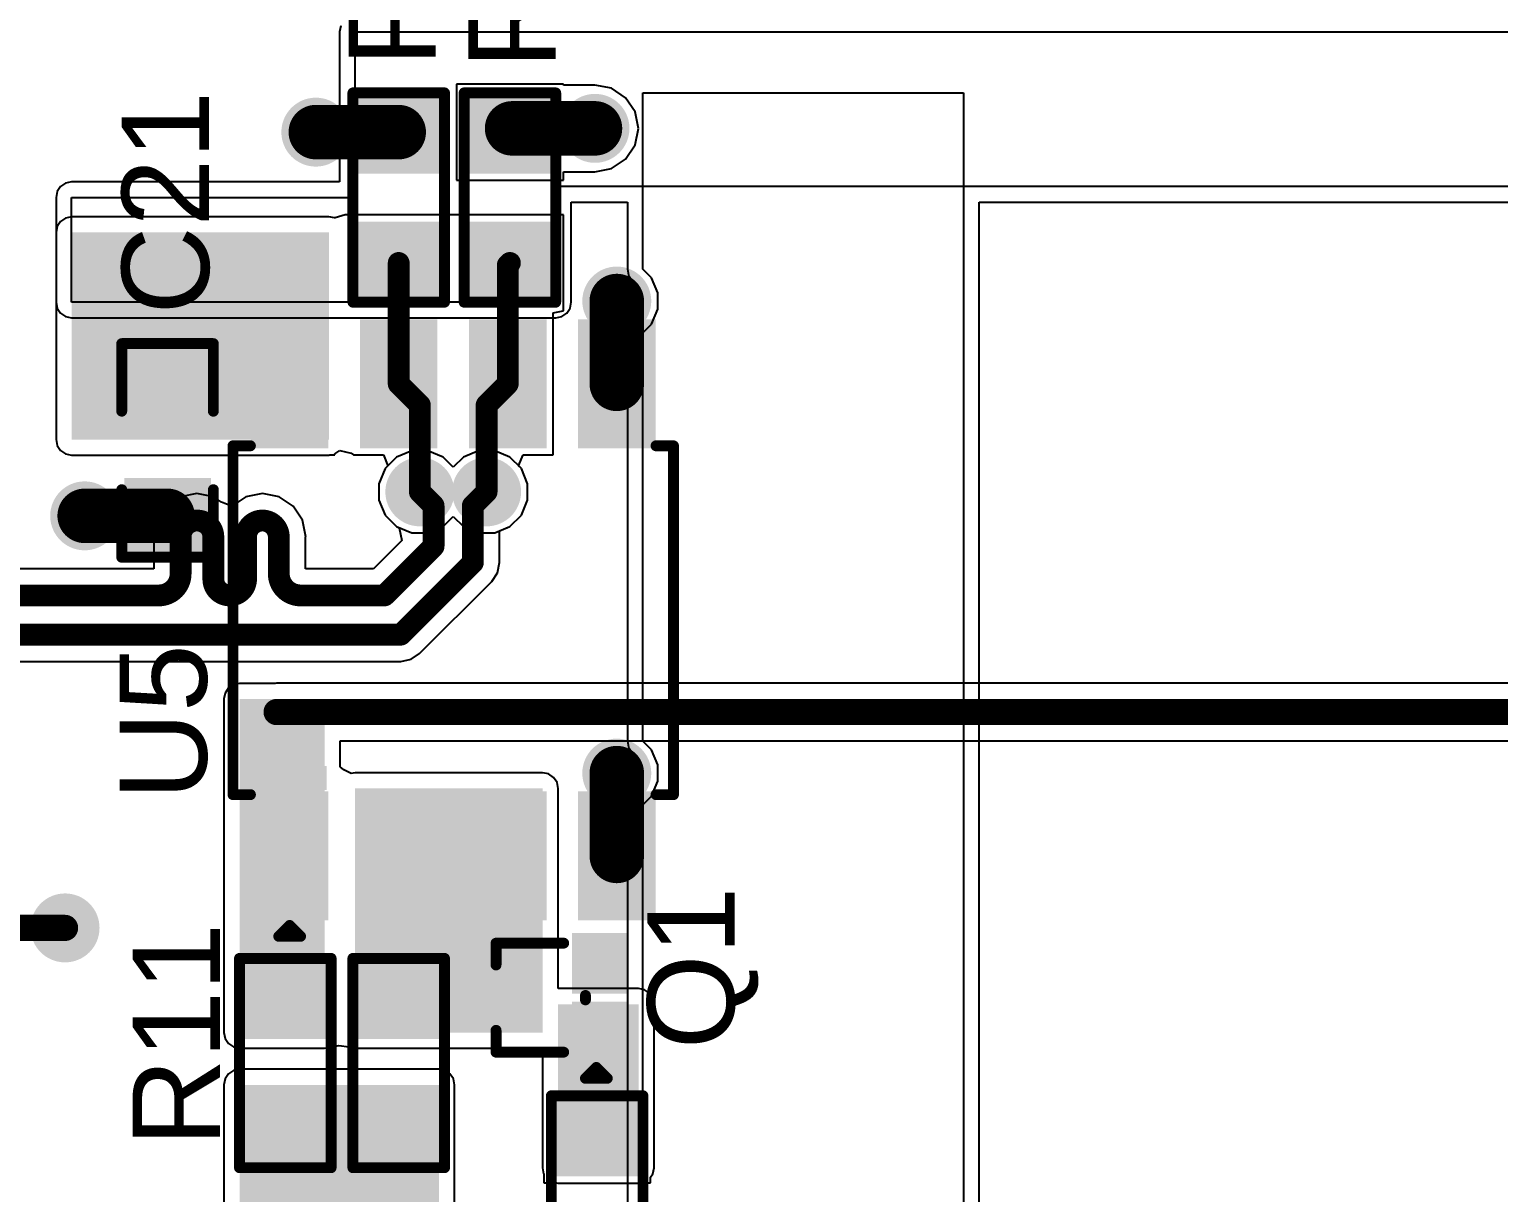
# Model space of a CAD drawing. Header units: millimetres. Extents: x -3 to 175, y -4 to 177.
# Drawn here: x 15.51 to 32.62, y 148.76 to 162.31 of the extents above; entities that cross this region are included whole.
import ezdxf

# ---------------------------------------------------------------- set-up
doc = ezdxf.new("R2010")
doc.units = ezdxf.units.MM
for name, color, linetype in [('BottomLayer', 5, 'Continuous'), ('BottomSolder', 6, 'Continuous'), ('TopLayer', 1, 'Continuous'), ('TopOverlay', 2, 'Continuous'), ('TopPaste', 8, 'Continuous'), ('TopSolder', 216, 'Continuous'), ('ViaHoleLayer', 16, 'Continuous')]:
    doc.layers.add(name, color=color, linetype=linetype)
doc.styles.add('Arial', font='', dxfattribs={"height": 0.2})
doc.styles.get('Arial').set_extended_font_data('Arial')

# ---------------------------------------------------------------- blocks, each defined once
blk = doc.blocks.new('SOP_8_53')
at = {"layer": 'TopLayer'}
for points in [[(-3.39999955, 2.25500057), (-2.09999961, 2.25500057), (-2.09999961, 1.55499943), (-3.39999955, 1.55499943)], [(2.09999961, 2.25500057), (3.39999955, 2.25500057), (3.39999955, 1.55499943), (2.09999961, 1.55499943)], [(-3.39999955, 0.98500057), (-2.09999961, 0.98500057), (-2.09999961, 0.28499943), (-3.39999955, 0.28499943)], [(2.09999961, 0.98500057), (3.39999955, 0.98500057), (3.39999955, 0.28499943), (2.09999961, 0.28499943)], [(-3.39999955, -0.28499943), (-2.09999961, -0.28499943), (-2.09999961, -0.98500057), (-3.39999955, -0.98500057)], [(2.09999961, -0.28499943), (3.39999955, -0.28499943), (3.39999955, -0.98500057), (2.09999961, -0.98500057)], [(-3.39999955, -1.55499943), (-2.09999961, -1.55499943), (-2.09999961, -2.25500057), (-3.39999955, -2.25500057)], [(2.09999961, -1.55499943), (3.39999955, -1.55499943), (3.39999955, -2.25500057), (2.09999961, -2.25500057)]]:
    blk.add_hatch(color=1, dxfattribs=at).paths.add_polyline_path(points)
at = {"layer": 'TopOverlay'}
blk.add_hatch(color=2, dxfattribs=at).paths.add_polyline_path([(-1.9813651, 1.4731873), (-1.7019651, 1.4731873), (-1.7019651, 2.1335873), (-1.9813651, 2.1335873)])
at = {"layer": 'TopPaste'}
for points in [[(-3.39999955, 2.25500057), (-2.09999961, 2.25500057), (-2.09999961, 1.55499943), (-3.39999955, 1.55499943)], [(2.09999961, 2.25500057), (3.39999955, 2.25500057), (3.39999955, 1.55499943), (2.09999961, 1.55499943)], [(-3.39999955, 0.98500057), (-2.09999961, 0.98500057), (-2.09999961, 0.28499943), (-3.39999955, 0.28499943)], [(2.09999961, 0.98500057), (3.39999955, 0.98500057), (3.39999955, 0.28499943), (2.09999961, 0.28499943)], [(-3.39999955, -0.28499943), (-2.09999961, -0.28499943), (-2.09999961, -0.98500057), (-3.39999955, -0.98500057)], [(2.09999961, -0.28499943), (3.39999955, -0.28499943), (3.39999955, -0.98500057), (2.09999961, -0.98500057)], [(-3.39999955, -1.55499943), (-2.09999961, -1.55499943), (-2.09999961, -2.25500057), (-3.39999955, -2.25500057)], [(2.09999961, -1.55499943), (3.39999955, -1.55499943), (3.39999955, -2.25500057), (2.09999961, -2.25500057)]]:
    blk.add_hatch(color=8, dxfattribs=at).paths.add_polyline_path(points)
at = {"layer": 'TopSolder'}
for points in [[(-3.501599549999999, 2.35660057), (-1.99839961, 2.35660057), (-1.99839961, 1.45339943), (-3.501599549999999, 1.45339943)], [(1.99839961, 2.35660057), (3.501599549999999, 2.35660057), (3.501599549999999, 1.45339943), (1.99839961, 1.45339943)], [(-3.501599549999999, 1.08660057), (-1.99839961, 1.08660057), (-1.99839961, 0.18339943), (-3.501599549999999, 0.18339943)], [(1.99839961, 1.08660057), (3.501599549999999, 1.08660057), (3.501599549999999, 0.18339943), (1.99839961, 0.18339943)], [(-3.501599549999999, -0.18339943), (-1.99839961, -0.18339943), (-1.99839961, -1.08660057), (-3.501599549999999, -1.08660057)], [(1.99839961, -0.18339943), (3.501599549999999, -0.18339943), (3.501599549999999, -1.08660057), (1.99839961, -1.08660057)], [(-3.501599549999999, -1.45339943), (-1.99839961, -1.45339943), (-1.99839961, -2.35660057), (-3.501599549999999, -2.35660057)], [(1.99839961, -1.45339943), (3.501599549999999, -1.45339943), (3.501599549999999, -2.35660057), (1.99839961, -2.35660057)]]:
    blk.add_hatch(color=216, dxfattribs=at).paths.add_polyline_path(points)
at = {"layer": 'TopOverlay', "const_width": 0.127}
for points in [[(-2.03559918, 2.5654), (-2.03559918, 2.3622)], [(-2.03559918, 2.5654), (2.02840082, 2.5654)], [(2.02840082, 2.5654), (2.02840082, 2.3622)], [(-3.68659918, 2.032), (-3.68659918, 1.778)], [(-3.68659918, 2.032), (-3.55959918, 1.905)], [(-3.55959918, 1.905), (-3.68659918, 1.778)], [(-2.03559918, -2.3622), (-2.03559918, -2.5654)], [(2.02840082, -2.3622), (2.02840082, -2.5654)], [(-2.03559918, -2.5654), (2.02840082, -2.5654)]]:
    blk.add_lwpolyline(points, dxfattribs=at)
at = {"layer": 'TopOverlay', "const_width": 0.0635}
for points in [[(-2.06734918, 2.5654, 1), (-2.00384918, 2.5654, 1)], [(-2.06734918, 2.5654, 1), (-2.00384918, 2.5654, 1)], [(1.99665082, 2.5654, 1), (2.06015082, 2.5654, 1)], [(1.99665082, 2.5654, 1), (2.06015082, 2.5654, 1)], [(-2.06734918, 2.3622, 1), (-2.00384918, 2.3622, 1)], [(1.99665082, 2.3622, 1), (2.06015082, 2.3622, 1)], [(-3.71834918, 2.032, 1), (-3.65484918, 2.032, 1)], [(-3.71834918, 2.032, 1), (-3.65484918, 2.032, 1)], [(-3.59134918, 1.905, 1), (-3.52784918, 1.905, 1)], [(-3.59134918, 1.905, 1), (-3.52784918, 1.905, 1)], [(-3.71834918, 1.778, 1), (-3.65484918, 1.778, 1)], [(-3.71834918, 1.778, 1), (-3.65484918, 1.778, 1)], [(-2.06734918, -2.3622, 1), (-2.00384918, -2.3622, 1)], [(1.99665082, -2.3622, 1), (2.06015082, -2.3622, 1)], [(-2.06734918, -2.5654, 1), (-2.00384918, -2.5654, 1)], [(-2.06734918, -2.5654, 1), (-2.00384918, -2.5654, 1)], [(1.99665082, -2.5654, 1), (2.06015082, -2.5654, 1)], [(1.99665082, -2.5654, 1), (2.06015082, -2.5654, 1)]]:
    blk.add_lwpolyline(points, format="xyb", close=True, dxfattribs=at)
blk = doc.blocks.new('R___0603_74')
at = {"layer": 'TopLayer'}
for points in [[(-0.3809999999999999, 0.4445), (-0.3809999999999999, -0.4445), (-1.143, -0.4445), (-1.143, 0.4445)], [(1.143, 0.4445), (1.143, -0.4445), (0.3809999999999999, -0.4445), (0.3809999999999999, 0.4445)]]:
    blk.add_hatch(color=1, dxfattribs=at).paths.add_polyline_path(points)
at = {"layer": 'TopPaste'}
for points in [[(-0.3809999999999999, 0.4445), (-0.3809999999999999, -0.4445), (-1.143, -0.4445), (-1.143, 0.4445)], [(1.143, 0.4445), (1.143, -0.4445), (0.3809999999999999, -0.4445), (0.3809999999999999, 0.4445)]]:
    blk.add_hatch(color=8, dxfattribs=at).paths.add_polyline_path(points)
at = {"layer": 'TopSolder'}
for points in [[(-0.2794, 0.5460999999999999), (-0.2794, -0.5460999999999999), (-1.2446, -0.5460999999999999), (-1.2446, 0.5460999999999999)], [(1.2446, 0.5460999999999999), (1.2446, -0.5460999999999999), (0.2794, -0.5460999999999999), (0.2794, 0.5460999999999999)]]:
    blk.add_hatch(color=216, dxfattribs=at).paths.add_polyline_path(points)
at = {"layer": 'TopOverlay', "const_width": 0.127}
for points in [[(-1.2192, -0.5334), (-1.2192, 0.5334)], [(1.2192, 0.5334), (-1.2192, 0.5334)], [(1.2192, -0.5334), (1.2192, 0.5334)], [(1.2192, -0.5334), (-1.2192, -0.5334)]]:
    blk.add_lwpolyline(points, dxfattribs=at)
at = {"layer": 'TopOverlay', "const_width": 0.0635}
for points in [[(-1.25095, 0.5334, 1), (-1.18745, 0.5334, 1)], [(-1.25095, 0.5334, 1), (-1.18745, 0.5334, 1)], [(1.18745, 0.5334, 1), (1.25095, 0.5334, 1)], [(1.18745, 0.5334, 1), (1.25095, 0.5334, 1)], [(-1.25095, -0.5334, 1), (-1.18745, -0.5334, 1)], [(-1.25095, -0.5334, 1), (-1.18745, -0.5334, 1)], [(1.18745, -0.5334, 1), (1.25095, -0.5334, 1)], [(1.18745, -0.5334, 1), (1.25095, -0.5334, 1)]]:
    blk.add_lwpolyline(points, format="xyb", close=True, dxfattribs=at)
blk = doc.blocks.new('R___0603_75')
at = {"layer": 'TopLayer'}
for points in [[(-0.3809999999999999, 0.4445), (-0.3809999999999999, -0.4445), (-1.143, -0.4445), (-1.143, 0.4445)], [(1.143, 0.4445), (1.143, -0.4445), (0.3809999999999999, -0.4445), (0.3809999999999999, 0.4445)]]:
    blk.add_hatch(color=1, dxfattribs=at).paths.add_polyline_path(points)
at = {"layer": 'TopPaste'}
for points in [[(-0.3809999999999999, 0.4445), (-0.3809999999999999, -0.4445), (-1.143, -0.4445), (-1.143, 0.4445)], [(1.143, 0.4445), (1.143, -0.4445), (0.3809999999999999, -0.4445), (0.3809999999999999, 0.4445)]]:
    blk.add_hatch(color=8, dxfattribs=at).paths.add_polyline_path(points)
at = {"layer": 'TopSolder'}
for points in [[(-0.2794, 0.5460999999999999), (-0.2794, -0.5460999999999999), (-1.2446, -0.5460999999999999), (-1.2446, 0.5460999999999999)], [(1.2446, 0.5460999999999999), (1.2446, -0.5460999999999999), (0.2794, -0.5460999999999999), (0.2794, 0.5460999999999999)]]:
    blk.add_hatch(color=216, dxfattribs=at).paths.add_polyline_path(points)
at = {"layer": 'TopOverlay', "const_width": 0.127}
for points in [[(-1.2192, -0.5334), (-1.2192, 0.5334)], [(1.2192, 0.5334), (-1.2192, 0.5334)], [(1.2192, -0.5334), (1.2192, 0.5334)], [(1.2192, -0.5334), (-1.2192, -0.5334)]]:
    blk.add_lwpolyline(points, dxfattribs=at)
at = {"layer": 'TopOverlay', "const_width": 0.0635}
for points in [[(-1.25095, 0.5334, 1), (-1.18745, 0.5334, 1)], [(-1.25095, 0.5334, 1), (-1.18745, 0.5334, 1)], [(1.18745, 0.5334, 1), (1.25095, 0.5334, 1)], [(1.18745, 0.5334, 1), (1.25095, 0.5334, 1)], [(-1.25095, -0.5334, 1), (-1.18745, -0.5334, 1)], [(-1.25095, -0.5334, 1), (-1.18745, -0.5334, 1)], [(1.18745, -0.5334, 1), (1.25095, -0.5334, 1)], [(1.18745, -0.5334, 1), (1.25095, -0.5334, 1)]]:
    blk.add_lwpolyline(points, format="xyb", close=True, dxfattribs=at)
blk = doc.blocks.new('R___0603_76')
at = {"layer": 'TopLayer'}
for points in [[(-0.3809999999999999, 0.4445), (-0.3809999999999999, -0.4445), (-1.143, -0.4445), (-1.143, 0.4445)], [(1.143, 0.4445), (1.143, -0.4445), (0.3809999999999999, -0.4445), (0.3809999999999999, 0.4445)]]:
    blk.add_hatch(color=1, dxfattribs=at).paths.add_polyline_path(points)
at = {"layer": 'TopPaste'}
for points in [[(-0.3809999999999999, 0.4445), (-0.3809999999999999, -0.4445), (-1.143, -0.4445), (-1.143, 0.4445)], [(1.143, 0.4445), (1.143, -0.4445), (0.3809999999999999, -0.4445), (0.3809999999999999, 0.4445)]]:
    blk.add_hatch(color=8, dxfattribs=at).paths.add_polyline_path(points)
at = {"layer": 'TopSolder'}
for points in [[(-0.2794, 0.5460999999999999), (-0.2794, -0.5460999999999999), (-1.2446, -0.5460999999999999), (-1.2446, 0.5460999999999999)], [(1.2446, 0.5460999999999999), (1.2446, -0.5460999999999999), (0.2794, -0.5460999999999999), (0.2794, 0.5460999999999999)]]:
    blk.add_hatch(color=216, dxfattribs=at).paths.add_polyline_path(points)
at = {"layer": 'TopOverlay', "const_width": 0.127}
for points in [[(-1.2192, -0.5334), (-1.2192, 0.5334)], [(1.2192, 0.5334), (-1.2192, 0.5334)], [(1.2192, -0.5334), (1.2192, 0.5334)], [(1.2192, -0.5334), (-1.2192, -0.5334)]]:
    blk.add_lwpolyline(points, dxfattribs=at)
at = {"layer": 'TopOverlay', "const_width": 0.0635}
for points in [[(-1.25095, 0.5334, 1), (-1.18745, 0.5334, 1)], [(-1.25095, 0.5334, 1), (-1.18745, 0.5334, 1)], [(1.18745, 0.5334, 1), (1.25095, 0.5334, 1)], [(1.18745, 0.5334, 1), (1.25095, 0.5334, 1)], [(-1.25095, -0.5334, 1), (-1.18745, -0.5334, 1)], [(-1.25095, -0.5334, 1), (-1.18745, -0.5334, 1)], [(1.18745, -0.5334, 1), (1.25095, -0.5334, 1)], [(1.18745, -0.5334, 1), (1.25095, -0.5334, 1)]]:
    blk.add_lwpolyline(points, format="xyb", close=True, dxfattribs=at)
blk = doc.blocks.new('R___0603_78')
at = {"layer": 'TopLayer'}
for points in [[(-0.3809999999999999, 0.4445), (-0.3809999999999999, -0.4445), (-1.143, -0.4445), (-1.143, 0.4445)], [(1.143, 0.4445), (1.143, -0.4445), (0.3809999999999999, -0.4445), (0.3809999999999999, 0.4445)]]:
    blk.add_hatch(color=1, dxfattribs=at).paths.add_polyline_path(points)
at = {"layer": 'TopPaste'}
for points in [[(-0.3809999999999999, 0.4445), (-0.3809999999999999, -0.4445), (-1.143, -0.4445), (-1.143, 0.4445)], [(1.143, 0.4445), (1.143, -0.4445), (0.3809999999999999, -0.4445), (0.3809999999999999, 0.4445)]]:
    blk.add_hatch(color=8, dxfattribs=at).paths.add_polyline_path(points)
at = {"layer": 'TopSolder'}
for points in [[(-0.2794, 0.5460999999999999), (-0.2794, -0.5460999999999999), (-1.2446, -0.5460999999999999), (-1.2446, 0.5460999999999999)], [(1.2446, 0.5460999999999999), (1.2446, -0.5460999999999999), (0.2794, -0.5460999999999999), (0.2794, 0.5460999999999999)]]:
    blk.add_hatch(color=216, dxfattribs=at).paths.add_polyline_path(points)
at = {"layer": 'TopOverlay', "const_width": 0.127}
for points in [[(-1.2192, 0.5334), (-1.2192, -0.5334)], [(-1.2192, 0.5334), (1.2192, 0.5334)], [(1.2192, 0.5334), (1.2192, -0.5334)], [(-1.2192, -0.5334), (1.2192, -0.5334)]]:
    blk.add_lwpolyline(points, dxfattribs=at)
at = {"layer": 'TopOverlay', "const_width": 0.0635}
for points in [[(-1.25095, 0.5334, 1), (-1.18745, 0.5334, 1)], [(-1.25095, 0.5334, 1), (-1.18745, 0.5334, 1)], [(1.18745, 0.5334, 1), (1.25095, 0.5334, 1)], [(1.18745, 0.5334, 1), (1.25095, 0.5334, 1)], [(-1.25095, -0.5334, 1), (-1.18745, -0.5334, 1)], [(-1.25095, -0.5334, 1), (-1.18745, -0.5334, 1)], [(1.18745, -0.5334, 1), (1.25095, -0.5334, 1)], [(1.18745, -0.5334, 1), (1.25095, -0.5334, 1)]]:
    blk.add_lwpolyline(points, format="xyb", close=True, dxfattribs=at)
blk = doc.blocks.new('R___0603_79')
at = {"layer": 'TopLayer'}
for points in [[(-0.3809999999999999, 0.4445), (-0.3809999999999999, -0.4445), (-1.143, -0.4445), (-1.143, 0.4445)], [(1.143, 0.4445), (1.143, -0.4445), (0.3809999999999999, -0.4445), (0.3809999999999999, 0.4445)]]:
    blk.add_hatch(color=1, dxfattribs=at).paths.add_polyline_path(points)
at = {"layer": 'TopPaste'}
for points in [[(-0.3809999999999999, 0.4445), (-0.3809999999999999, -0.4445), (-1.143, -0.4445), (-1.143, 0.4445)], [(1.143, 0.4445), (1.143, -0.4445), (0.3809999999999999, -0.4445), (0.3809999999999999, 0.4445)]]:
    blk.add_hatch(color=8, dxfattribs=at).paths.add_polyline_path(points)
at = {"layer": 'TopSolder'}
for points in [[(-0.2794, 0.5460999999999999), (-0.2794, -0.5460999999999999), (-1.2446, -0.5460999999999999), (-1.2446, 0.5460999999999999)], [(1.2446, 0.5460999999999999), (1.2446, -0.5460999999999999), (0.2794, -0.5460999999999999), (0.2794, 0.5460999999999999)]]:
    blk.add_hatch(color=216, dxfattribs=at).paths.add_polyline_path(points)
at = {"layer": 'TopOverlay', "const_width": 0.127}
for points in [[(-1.2192, 0.5334), (-1.2192, -0.5334)], [(-1.2192, 0.5334), (1.2192, 0.5334)], [(1.2192, 0.5334), (1.2192, -0.5334)], [(-1.2192, -0.5334), (1.2192, -0.5334)]]:
    blk.add_lwpolyline(points, dxfattribs=at)
at = {"layer": 'TopOverlay', "const_width": 0.0635}
for points in [[(-1.25095, 0.5334, 1), (-1.18745, 0.5334, 1)], [(-1.25095, 0.5334, 1), (-1.18745, 0.5334, 1)], [(1.18745, 0.5334, 1), (1.25095, 0.5334, 1)], [(1.18745, 0.5334, 1), (1.25095, 0.5334, 1)], [(-1.25095, -0.5334, 1), (-1.18745, -0.5334, 1)], [(-1.25095, -0.5334, 1), (-1.18745, -0.5334, 1)], [(1.18745, -0.5334, 1), (1.25095, -0.5334, 1)], [(1.18745, -0.5334, 1), (1.25095, -0.5334, 1)]]:
    blk.add_lwpolyline(points, format="xyb", close=True, dxfattribs=at)
blk = doc.blocks.new('SOT_723_94')
at = {"layer": 'TopLayer'}
for points in [[(-0.2499995, 0.7999996699999999), (0.2499995, 0.7999996699999999), (0.2499995, 0.35000057), (-0.2499995, 0.35000057)], [(-0.6499986999999999, -0.35000057), (-0.1499997, -0.35000057), (-0.1499997, -0.7999996699999999), (-0.6499986999999999, -0.7999996699999999)], [(0.15000224, -0.35000057), (0.65000124, -0.35000057), (0.65000124, -0.7999996699999999), (0.15000224, -0.7999996699999999)]]:
    blk.add_hatch(color=1, dxfattribs=at).paths.add_polyline_path(points)
at = {"layer": 'TopPaste'}
for points in [[(-0.2499995, 0.7999996699999999), (0.2499995, 0.7999996699999999), (0.2499995, 0.35000057), (-0.2499995, 0.35000057)], [(-0.6499986999999999, -0.35000057), (-0.1499997, -0.35000057), (-0.1499997, -0.7999996699999999), (-0.6499986999999999, -0.7999996699999999)], [(0.15000224, -0.35000057), (0.65000124, -0.35000057), (0.65000124, -0.7999996699999999), (0.15000224, -0.7999996699999999)]]:
    blk.add_hatch(color=8, dxfattribs=at).paths.add_polyline_path(points)
at = {"layer": 'TopSolder'}
for points in [[(-0.3515995, 0.90159967), (0.3515995, 0.90159967), (0.3515995, 0.24840057), (-0.3515995, 0.24840057)], [(-0.7515987, -0.24840057), (-0.0483997, -0.24840057), (-0.0483997, -0.90159967), (-0.7515987, -0.90159967)], [(0.04840223999999999, -0.24840057), (0.75160124, -0.24840057), (0.75160124, -0.90159967), (0.04840223999999999, -0.90159967)]]:
    blk.add_hatch(color=216, dxfattribs=at).paths.add_polyline_path(points)
at = {"layer": 'TopOverlay', "const_width": 0.127}
for points in [[(-0.635, 0.635), (-0.635, -0.1524)], [(-0.635, 0.635), (-0.3809999999999999, 0.635)], [(-0.635, 0.635), (-0.635, -0.1524)], [(-0.635, 0.635), (-0.3809999999999999, 0.635)], [(0.3809999999999999, 0.635), (0.635, 0.635)], [(0.635, 0.635), (0.635, -0.1524)], [(-0.9397999999999999, -0.4064), (-0.9397999999999999, -0.6604)], [(-0.9397999999999999, -0.4064), (-0.8128, -0.5334)], [(-0.8128, -0.5334), (-0.9397999999999999, -0.6604)], [(-0.0254, -0.4064), (0.0254, -0.4064)]]:
    blk.add_lwpolyline(points, dxfattribs=at)
at = {"layer": 'TopOverlay', "const_width": 0.0635}
for points in [[(-0.66675, 0.635, 1), (-0.60325, 0.635, 1)], [(-0.66675, 0.635, 1), (-0.60325, 0.635, 1)], [(-0.66675, 0.635, 1), (-0.60325, 0.635, 1)], [(-0.66675, 0.635, 1), (-0.60325, 0.635, 1)], [(-0.41275, 0.635, 1), (-0.34925, 0.635, 1)], [(-0.41275, 0.635, 1), (-0.34925, 0.635, 1)], [(0.34925, 0.635, 1), (0.41275, 0.635, 1)], [(0.60325, 0.635, 1), (0.66675, 0.635, 1)], [(0.60325, 0.635, 1), (0.66675, 0.635, 1)], [(-0.66675, -0.1524, 1), (-0.60325, -0.1524, 1)], [(-0.66675, -0.1524, 1), (-0.60325, -0.1524, 1)], [(0.60325, -0.1524, 1), (0.66675, -0.1524, 1)], [(-0.9715499999999999, -0.4064, 1), (-0.9080499999999999, -0.4064, 1)], [(-0.9715499999999999, -0.4064, 1), (-0.9080499999999999, -0.4064, 1)], [(-0.84455, -0.5334, 1), (-0.7810499999999999, -0.5334, 1)], [(-0.84455, -0.5334, 1), (-0.7810499999999999, -0.5334, 1)], [(-0.05714999999999999, -0.4064, 1), (0.00635, -0.4064, 1)], [(-0.00635, -0.4064, 1), (0.05714999999999999, -0.4064, 1)], [(-0.9715499999999999, -0.6604, 1), (-0.9080499999999999, -0.6604, 1)], [(-0.9715499999999999, -0.6604, 1), (-0.9080499999999999, -0.6604, 1)]]:
    blk.add_lwpolyline(points, format="xyb", close=True, dxfattribs=at)
blk = doc.blocks.new('C___0603_154')
at = {"layer": 'TopLayer'}
for points in [[(-0.3809999999999999, 0.4445), (-0.3809999999999999, -0.4445), (-1.143, -0.4445), (-1.143, 0.4445)], [(1.143, 0.4445), (1.143, -0.4445), (0.3809999999999999, -0.4445), (0.3809999999999999, 0.4445)]]:
    blk.add_hatch(color=1, dxfattribs=at).paths.add_polyline_path(points)
at = {"layer": 'TopPaste'}
for points in [[(-0.3809999999999999, 0.4445), (-0.3809999999999999, -0.4445), (-1.143, -0.4445), (-1.143, 0.4445)], [(1.143, 0.4445), (1.143, -0.4445), (0.3809999999999999, -0.4445), (0.3809999999999999, 0.4445)]]:
    blk.add_hatch(color=8, dxfattribs=at).paths.add_polyline_path(points)
at = {"layer": 'TopSolder'}
for points in [[(-0.3210001199999999, 0.50449988), (-0.3210001199999999, -0.50449988), (-1.20299988, -0.50449988), (-1.20299988, 0.50449988)], [(1.20299988, 0.50449988), (1.20299988, -0.50449988), (0.3210001199999999, -0.50449988), (0.3210001199999999, 0.50449988)]]:
    blk.add_hatch(color=216, dxfattribs=at).paths.add_polyline_path(points)
at = {"layer": 'TopOverlay', "const_width": 0.127}
for points in [[(-1.2446, -0.5334), (-1.2446, 0.5334)], [(-0.4571999999999999, 0.5334), (-1.2446, 0.5334)], [(1.2446, 0.5334), (0.4571999999999999, 0.5334)], [(1.2446, -0.5334), (1.2446, 0.5334)], [(-0.4571999999999999, -0.5334), (-1.2446, -0.5334)], [(1.2446, -0.5334), (0.4571999999999999, -0.5334)]]:
    blk.add_lwpolyline(points, dxfattribs=at)
at = {"layer": 'TopOverlay', "const_width": 0.0635}
for points in [[(-1.27635, 0.5334, 1), (-1.21285, 0.5334, 1)], [(-1.27635, 0.5334, 1), (-1.21285, 0.5334, 1)], [(-0.4889499999999999, 0.5334, 1), (-0.42545, 0.5334, 1)], [(0.42545, 0.5334, 1), (0.4889499999999999, 0.5334, 1)], [(1.21285, 0.5334, 1), (1.27635, 0.5334, 1)], [(1.21285, 0.5334, 1), (1.27635, 0.5334, 1)], [(-1.27635, -0.5334, 1), (-1.21285, -0.5334, 1)], [(-1.27635, -0.5334, 1), (-1.21285, -0.5334, 1)], [(-0.4889499999999999, -0.5334, 1), (-0.42545, -0.5334, 1)], [(0.42545, -0.5334, 1), (0.4889499999999999, -0.5334, 1)], [(1.21285, -0.5334, 1), (1.27635, -0.5334, 1)], [(1.21285, -0.5334, 1), (1.27635, -0.5334, 1)]]:
    blk.add_lwpolyline(points, format="xyb", close=True, dxfattribs=at)

msp = doc.modelspace()

# ---------------------------------------------------------------- hatches: boundary and pattern name
at = {"layer": 'BottomLayer'}
h = msp.add_hatch(color=5, dxfattribs=at)
edge = h.paths.add_edge_path()
edge.add_arc((18.8468, 161.1122), 0.2999994, 0, 360)
h = msp.add_hatch(color=5, dxfattribs=at)
edge = h.paths.add_edge_path()
edge.add_arc((22.098, 161.15620042), 0.2999994, 0, 360)
h = msp.add_hatch(color=5, dxfattribs=at)
edge = h.paths.add_edge_path()
edge.add_arc((16.6878, 159.512), 0.2999994, 0, 360)
h = msp.add_hatch(color=5, dxfattribs=at)
edge = h.paths.add_edge_path()
edge.add_arc((17.5514, 159.512), 0.2999994, 0, 360)
h = msp.add_hatch(color=5, dxfattribs=at)
edge = h.paths.add_edge_path()
edge.add_arc((18.415, 159.512), 0.2999994, 0, 360)
h = msp.add_hatch(color=5, dxfattribs=at)
edge = h.paths.add_edge_path()
edge.add_arc((22.35196698, 159.14463218), 0.2999994, 0, 360)
h = msp.add_hatch(color=5, dxfattribs=at)
edge = h.paths.add_edge_path()
edge.add_arc((20.0581006, 156.9212), 0.2999994, 0, 360)
h = msp.add_hatch(color=5, dxfattribs=at)
edge = h.paths.add_edge_path()
edge.add_arc((20.8358994, 156.9212), 0.2999994, 0, 360)
h = msp.add_hatch(color=5, dxfattribs=at)
edge = h.paths.add_edge_path()
edge.add_arc((16.1544, 156.6418), 0.2999994, 0, 360)
h = msp.add_hatch(color=5, dxfattribs=at)
edge = h.paths.add_edge_path()
edge.add_arc((22.35196698, 153.64463302), 0.2999994, 0, 360)
h = msp.add_hatch(color=5, dxfattribs=at)
edge = h.paths.add_edge_path()
edge.add_arc((15.9258, 151.8412), 0.2999994, 0, 360)
at = {"layer": 'BottomSolder'}
h = msp.add_hatch(color=6, dxfattribs=at)
edge = h.paths.add_edge_path()
edge.add_arc((22.098, 161.15620042), 0.4015993999999999, 0, 360)
h = msp.add_hatch(color=6, dxfattribs=at)
edge = h.paths.add_edge_path()
edge.add_arc((18.8468, 161.1122), 0.4015993999999999, 0, 360)
h = msp.add_hatch(color=6, dxfattribs=at)
edge = h.paths.add_edge_path()
edge.add_arc((16.6878, 159.512), 0.4015993999999999, 0, 360)
h = msp.add_hatch(color=6, dxfattribs=at)
edge = h.paths.add_edge_path()
edge.add_arc((17.5514, 159.512), 0.4015993999999999, 0, 360)
h = msp.add_hatch(color=6, dxfattribs=at)
edge = h.paths.add_edge_path()
edge.add_arc((18.415, 159.512), 0.4015993999999999, 0, 360)
h = msp.add_hatch(color=6, dxfattribs=at)
edge = h.paths.add_edge_path()
edge.add_arc((22.35196698, 159.14463218), 0.4015993999999999, 0, 360)
h = msp.add_hatch(color=6, dxfattribs=at)
edge = h.paths.add_edge_path()
edge.add_arc((20.0581006, 156.9212), 0.4015993999999999, 0, 360)
h = msp.add_hatch(color=6, dxfattribs=at)
edge = h.paths.add_edge_path()
edge.add_arc((20.8358994, 156.9212), 0.4015993999999999, 0, 360)
h = msp.add_hatch(color=6, dxfattribs=at)
edge = h.paths.add_edge_path()
edge.add_arc((16.1544, 156.6418), 0.4015993999999999, 0, 360)
h = msp.add_hatch(color=6, dxfattribs=at)
edge = h.paths.add_edge_path()
edge.add_arc((22.35196698, 153.64463302), 0.4015993999999999, 0, 360)
h = msp.add_hatch(color=6, dxfattribs=at)
edge = h.paths.add_edge_path()
edge.add_arc((15.9258, 151.8412), 0.4015993999999999, 0, 360)
at = {"layer": 'TopLayer'}
h = msp.add_hatch(color=1, dxfattribs=at)
edge = h.paths.add_edge_path()
edge.add_arc((18.8468, 161.1122), 0.2999994, 0, 360)
h = msp.add_hatch(color=1, dxfattribs=at)
edge = h.paths.add_edge_path()
edge.add_arc((22.098, 161.15620042), 0.2999994, 0, 360)
for points in [[(16.002, 157.5308), (18.9992, 157.5308), (18.9992, 159.9438), (16.002, 159.9438)], [(18.94840508, 154.5082), (17.95780508, 154.5082), (17.95780508, 150.622), (18.94840508, 150.622)], [(19.304, 150.622), (21.4884, 150.622), (21.4884, 153.4668), (19.304, 153.4668)], [(21.6662, 149.0472), (22.606, 149.0472), (22.606, 150.9522), (21.6662, 150.9522)], [(17.9578, 150.01243302), (17.9578, 147.44703302), (20.28097036, 147.44703302), (20.28097036, 150.01243302)]]:
    msp.add_hatch(color=1, dxfattribs=at).paths.add_polyline_path(points)
h = msp.add_hatch(color=1, dxfattribs=at)
edge = h.paths.add_edge_path()
edge.add_arc((16.6878, 159.512), 0.2999994, 0, 360)
h = msp.add_hatch(color=1, dxfattribs=at)
edge = h.paths.add_edge_path()
edge.add_arc((17.5514, 159.512), 0.2999994, 0, 360)
h = msp.add_hatch(color=1, dxfattribs=at)
edge = h.paths.add_edge_path()
edge.add_arc((18.415, 159.512), 0.2999994, 0, 360)
h = msp.add_hatch(color=1, dxfattribs=at)
edge = h.paths.add_edge_path()
edge.add_arc((22.35196698, 159.14463218), 0.2999994, 0, 360)
h = msp.add_hatch(color=1, dxfattribs=at)
edge = h.paths.add_edge_path()
edge.add_arc((20.0581006, 156.9212), 0.2999994, 0, 360)
h = msp.add_hatch(color=1, dxfattribs=at)
edge = h.paths.add_edge_path()
edge.add_arc((20.8358994, 156.9212), 0.2999994, 0, 360)
h = msp.add_hatch(color=1, dxfattribs=at)
edge = h.paths.add_edge_path()
edge.add_arc((16.1544, 156.6418), 0.2999994, 0, 360)
h = msp.add_hatch(color=1, dxfattribs=at)
edge = h.paths.add_edge_path()
edge.add_arc((22.35196698, 153.64463302), 0.2999994, 0, 360)
h = msp.add_hatch(color=1, dxfattribs=at)
edge = h.paths.add_edge_path()
edge.add_arc((15.9258, 151.8412), 0.2999994, 0, 360)
at = {"layer": 'TopSolder'}
h = msp.add_hatch(color=216, dxfattribs=at)
edge = h.paths.add_edge_path()
edge.add_arc((22.098, 161.15620042), 0.4015993999999999, 0, 360)
h = msp.add_hatch(color=216, dxfattribs=at)
edge = h.paths.add_edge_path()
edge.add_arc((18.8468, 161.1122), 0.4015993999999999, 0, 360)
h = msp.add_hatch(color=216, dxfattribs=at)
edge = h.paths.add_edge_path()
edge.add_arc((16.6878, 159.512), 0.4015993999999999, 0, 360)
h = msp.add_hatch(color=216, dxfattribs=at)
edge = h.paths.add_edge_path()
edge.add_arc((17.5514, 159.512), 0.4015993999999999, 0, 360)
h = msp.add_hatch(color=216, dxfattribs=at)
edge = h.paths.add_edge_path()
edge.add_arc((18.415, 159.512), 0.4015993999999999, 0, 360)
h = msp.add_hatch(color=216, dxfattribs=at)
edge = h.paths.add_edge_path()
edge.add_arc((22.35196698, 159.14463218), 0.4015993999999999, 0, 360)
h = msp.add_hatch(color=216, dxfattribs=at)
edge = h.paths.add_edge_path()
edge.add_arc((20.0581006, 156.9212), 0.4015993999999999, 0, 360)
h = msp.add_hatch(color=216, dxfattribs=at)
edge = h.paths.add_edge_path()
edge.add_arc((20.8358994, 156.9212), 0.4015993999999999, 0, 360)
h = msp.add_hatch(color=216, dxfattribs=at)
edge = h.paths.add_edge_path()
edge.add_arc((16.1544, 156.6418), 0.4015993999999999, 0, 360)
h = msp.add_hatch(color=216, dxfattribs=at)
edge = h.paths.add_edge_path()
edge.add_arc((22.35196698, 153.64463302), 0.4015993999999999, 0, 360)
h = msp.add_hatch(color=216, dxfattribs=at)
edge = h.paths.add_edge_path()
edge.add_arc((15.9258, 151.8412), 0.4015993999999999, 0, 360)
at = {"layer": 'ViaHoleLayer'}
h = msp.add_hatch(color=16, dxfattribs=at)
edge = h.paths.add_edge_path()
edge.add_arc((18.8468, 161.1122), 0.1499997, 0, 360)
h = msp.add_hatch(color=16, dxfattribs=at)
edge = h.paths.add_edge_path()
edge.add_arc((22.098, 161.15620042), 0.1499997, 0, 360)
h = msp.add_hatch(color=16, dxfattribs=at)
edge = h.paths.add_edge_path()
edge.add_arc((16.6878, 159.512), 0.1499997, 0, 360)
h = msp.add_hatch(color=16, dxfattribs=at)
edge = h.paths.add_edge_path()
edge.add_arc((17.5514, 159.512), 0.1499997, 0, 360)
h = msp.add_hatch(color=16, dxfattribs=at)
edge = h.paths.add_edge_path()
edge.add_arc((18.415, 159.512), 0.1499997, 0, 360)
h = msp.add_hatch(color=16, dxfattribs=at)
edge = h.paths.add_edge_path()
edge.add_arc((22.35196698, 159.14463218), 0.1499997, 0, 360)
h = msp.add_hatch(color=16, dxfattribs=at)
edge = h.paths.add_edge_path()
edge.add_arc((20.0581006, 156.9212), 0.1499997, 0, 360)
h = msp.add_hatch(color=16, dxfattribs=at)
edge = h.paths.add_edge_path()
edge.add_arc((20.8358994, 156.9212), 0.1499997, 0, 360)
h = msp.add_hatch(color=16, dxfattribs=at)
edge = h.paths.add_edge_path()
edge.add_arc((16.1544, 156.6418), 0.1499997, 0, 360)
h = msp.add_hatch(color=16, dxfattribs=at)
edge = h.paths.add_edge_path()
edge.add_arc((22.35196698, 153.64463302), 0.1499997, 0, 360)
h = msp.add_hatch(color=16, dxfattribs=at)
edge = h.paths.add_edge_path()
edge.add_arc((15.9258, 151.8412), 0.1499997, 0, 360)

# ---------------------------------------------------------------- linework, layer by layer
at = {"layer": 'BottomLayer'}
for p, q in [((19.13651748, 162.34997248), (19.12271766, 162.2806)), ((19.12271766, 162.2806), (19.12271766, 161.25696984)), ((19.304, 161.25696984), (19.304, 162.2806)), ((19.304, 162.2806), (48.7934, 162.2806)), ((22.6568, 159.51551028), (22.6568, 161.5694)), ((22.6568, 161.5694), (26.3906, 161.5694)), ((26.3906, 161.5694), (26.3906, 123.0884)), ((19.12271766, 161.25696984), (19.13651748, 161.18759482)), ((19.3245994, 161.20723918), (19.304, 161.25696984)), ((19.3245994, 161.01716082), (19.3245994, 161.20723918)), ((19.13651748, 161.03680518), (19.12271766, 160.9674327)), ((19.13651748, 161.18759482), (19.14331706, 161.1711788)), ((19.14331706, 161.0532212), (19.13651748, 161.03680518)), ((19.14331706, 161.1711788), (19.14331706, 161.0532212)), ((19.12271766, 160.9674327), (19.12271766, 160.53151536)), ((19.304, 160.96743016), (19.3245994, 161.01716082)), ((19.304, 160.35023302), (19.304, 160.96743016)), ((15.93262752, 160.51771554), (15.87381382, 160.4784192)), ((16.002, 160.53151536), (15.93262752, 160.51771554)), ((19.12271766, 160.53151536), (16.002, 160.53151536)), ((15.83451748, 160.4196055), (15.82071766, 160.35023302)), ((15.82071766, 160.35023302), (15.82071766, 159.131)), ((15.87381382, 160.4784192), (15.83451748, 160.4196055)), ((16.002, 159.131), (16.002, 160.35023302)), ((16.002, 160.35023302), (19.304, 160.35023302)), ((48.7934, 160.4772), (21.6408, 160.4772)), ((21.6408, 160.4772), (21.6408, 159.131)), ((21.82208234, 159.131), (21.82208234, 160.29591766)), ((21.82208234, 160.29591766), (22.47551766, 160.29591766)), ((22.47551766, 160.29591766), (22.47551766, 159.51551028)), ((26.57188234, 123.0884), (26.57188234, 160.29591766)), ((26.57188234, 160.29591766), (48.7934, 160.29591766)), ((22.47551766, 159.51551028), (22.48931748, 159.4461378)), ((22.75702586, 159.41528442), (22.6568, 159.51551028)), ((22.48931748, 159.4461378), (22.52861382, 159.3873241)), ((22.52861382, 159.3873241), (22.60334316, 159.31259476)), ((22.82976638, 159.23967136), (22.75702586, 159.41528442)), ((22.60334316, 159.31259476), (22.64848404, 159.20361352)), ((22.64848404, 159.20361352), (22.64848404, 159.0856483)), ((22.82976638, 159.049593), (22.82976638, 159.23967136)), ((15.82071766, 159.131), (15.83451748, 159.06162752)), ((15.83451748, 159.06162752), (15.87381382, 159.00281382)), ((15.87381382, 159.00281382), (15.93262752, 158.96351748)), ((21.6408, 159.131), (16.002, 159.131)), ((21.71017248, 158.96351748), (21.76898618, 159.00281382)), ((21.76898618, 159.00281382), (21.80828252, 159.06162752)), ((21.80828252, 159.06162752), (21.82208234, 159.131)), ((22.60334316, 158.9766696), (22.52861382, 158.90194026)), ((22.64848404, 159.0856483), (22.60334316, 158.9766696)), ((22.75702586, 158.87397994), (22.82976638, 159.049593)), ((15.93262752, 158.96351748), (16.002, 158.94971766)), ((16.002, 158.94971766), (21.6408, 158.94971766)), ((21.6408, 158.94971766), (21.71017248, 158.96351748)), ((22.48931748, 158.8431291), (22.47551766, 158.77375408)), ((22.52861382, 158.90194026), (22.48931748, 158.8431291)), ((22.6568, 158.77375408), (22.75702586, 158.87397994)), ((22.47551766, 158.77375408), (22.47551766, 154.01551112)), ((22.6568, 154.01551112), (22.6568, 158.77375408)), ((19.78744836, 157.32625888), (19.65304172, 157.19185224)), ((19.96306142, 157.3989994), (19.78744836, 157.32625888)), ((20.15313978, 157.3989994), (19.96306142, 157.3989994)), ((20.32875284, 157.32625888), (20.15313978, 157.3989994)), ((20.447, 157.20801172), (20.32875284, 157.32625888)), ((20.56524716, 157.32625888), (20.447, 157.20801172)), ((20.74086022, 157.3989994), (20.56524716, 157.32625888)), ((20.93093858, 157.3989994), (20.74086022, 157.3989994)), ((21.10655164, 157.32625888), (20.93093858, 157.3989994)), ((21.24095828, 157.19185224), (21.10655164, 157.32625888)), ((19.65304172, 157.19185224), (19.5803012, 157.01623918)), ((21.3136988, 157.01623918), (21.24095828, 157.19185224)), ((19.5803012, 157.01623918), (19.5803012, 156.82616082)), ((21.3136988, 156.82616082), (21.3136988, 157.01623918)), ((17.10542172, 156.75381146), (16.99595026, 156.58997638)), ((17.2692568, 156.86328292), (17.10542172, 156.75381146)), ((17.4625127, 156.90172328), (17.2692568, 156.86328292)), ((17.6557686, 156.86328292), (17.4625127, 156.90172328)), ((17.74706382, 156.80227974), (17.6557686, 156.86328292)), ((17.8435127, 156.7634406), (17.74706382, 156.80227974)), ((17.93996158, 156.80227974), (17.8435127, 156.7634406)), ((18.0312568, 156.86328292), (17.93996158, 156.80227974)), ((18.2245127, 156.90172328), (18.0312568, 156.86328292)), ((18.4177686, 156.86328292), (18.2245127, 156.90172328)), ((18.58160368, 156.75381146), (18.4177686, 156.86328292)), ((18.69107514, 156.58997638), (18.58160368, 156.75381146)), ((19.5803012, 156.82616082), (19.65304172, 156.65054776)), ((21.24095828, 156.65054776), (21.3136988, 156.82616082)), ((16.99595026, 156.58997638), (16.9575099, 156.39672048)), ((18.7295155, 156.39672048), (18.69107514, 156.58997638)), ((19.65304172, 156.65054776), (19.78744836, 156.51614112)), ((21.10655164, 156.51614112), (21.24095828, 156.65054776)), ((19.78744836, 156.51614112), (19.81699872, 156.50390086)), ((19.81699872, 156.50390086), (19.846798, 156.3540942)), ((20.98637154, 156.4663622), (21.10655164, 156.51614112)), ((20.98637154, 156.09682268), (20.98637154, 156.4663622)), ((16.9575099, 156.39672048), (16.96124116, 156.39672048)), ((16.96124116, 156.39672048), (16.96124116, 156.02547154)), ((18.72578424, 156.02547154), (18.72578424, 156.39672048)), ((18.72578424, 156.39672048), (18.7295155, 156.39672048)), ((19.846798, 156.3540942), (19.51817534, 156.02547154)), ((20.96271652, 155.9778948), (20.98637154, 156.09682268)), ((16.96124116, 156.02547154), (14.62804034, 156.02547154)), ((19.51817534, 156.02547154), (18.72578424, 156.02547154)), ((20.89535064, 155.87707458), (20.96271652, 155.9778948)), ((20.05602542, 155.0377519), (20.89535064, 155.87707458)), ((14.62804034, 154.94672846), (19.83627732, 154.94672846)), ((19.83627732, 154.94672846), (19.9552052, 154.97038348)), ((19.9552052, 154.97038348), (20.05602542, 155.0377519)), ((22.47551766, 154.01551112), (22.48931748, 153.94613864)), ((22.75702586, 153.91528526), (22.6568, 154.01551112)), ((22.48931748, 153.94613864), (22.52861382, 153.88732494)), ((22.52861382, 153.88732494), (22.60334316, 153.8125956)), ((22.82976638, 153.7396722), (22.75702586, 153.91528526)), ((22.60334316, 153.8125956), (22.64848404, 153.70361436)), ((22.64848404, 153.70361436), (22.64848404, 153.58564914)), ((22.82976638, 153.54959384), (22.82976638, 153.7396722)), ((22.64848404, 153.58564914), (22.60334316, 153.47667044)), ((22.75702586, 153.37398078), (22.82976638, 153.54959384)), ((22.48931748, 153.34312994), (22.47551766, 153.27375492)), ((22.52861382, 153.4019411), (22.48931748, 153.34312994)), ((22.60334316, 153.47667044), (22.52861382, 153.4019411)), ((22.6568, 153.27375492), (22.75702586, 153.37398078)), ((22.47551766, 153.27375492), (22.47551766, 134.39488234)), ((22.6568, 123.0884), (22.6568, 153.27375492))]:
    msp.add_line(p, q, dxfattribs=at)
at = {"layer": 'BottomLayer', "const_width": 0.254}
for points in [[(20.0581006, 156.9212), (20.2184, 156.7609006)], [(20.6756, 156.7609006), (20.8358994, 156.9212)], [(20.2184, 156.2862), (20.2184, 156.7609006)], [(20.6756, 156.09682268), (20.6756, 156.7609006)], [(17.2720127, 155.9687), (17.2720127, 156.39672048)], [(17.6530127, 155.9052), (17.6530127, 156.39672048)], [(18.0340127, 155.9052), (18.0340127, 156.39672048)], [(18.4150127, 155.9687), (18.4150127, 156.39672048)], [(19.6469, 155.7147), (20.2184, 156.2862)], [(19.83627732, 155.2575), (20.6756, 156.09682268)], [(14.33350194, 155.7147), (16.891, 155.7147)], [(16.891, 155.7147), (17.0180127, 155.7147)], [(18.6690127, 155.7147), (19.2024, 155.7147)], [(19.2024, 155.7147), (19.6469, 155.7147)], [(14.33350194, 155.2575), (19.83627732, 155.2575)]]:
    msp.add_lwpolyline(points, dxfattribs=at)
at = {"layer": 'BottomLayer', "const_width": 0.127}
for points in [[(19.9946006, 156.9212, 1), (20.1216006, 156.9212, 1)], [(20.7723994, 156.9212, 1), (20.8993994, 156.9212, 1)], [(20.1549, 156.7609006, 1), (20.2819, 156.7609006, 1)], [(20.1549, 156.7609006, 1), (20.2819, 156.7609006, 1)], [(20.6121, 156.7609006, 1), (20.7391, 156.7609006, 1)], [(20.6121, 156.7609006, 1), (20.7391, 156.7609006, 1)], [(17.2085127, 156.39672048, 1), (17.3355127, 156.39672048, 1)], [(17.2085127, 156.39672048, 1), (17.3355127, 156.39672048, 1)], [(17.5895127, 156.39672048, 1), (17.7165127, 156.39672048, 1)], [(17.5895127, 156.39672048, 1), (17.7165127, 156.39672048, 1)], [(17.9705127, 156.39672048, 1), (18.0975127, 156.39672048, 1)], [(17.9705127, 156.39672048, 1), (18.0975127, 156.39672048, 1)], [(18.3515127, 156.39672048, 1), (18.4785127, 156.39672048, 1)], [(18.3515127, 156.39672048, 1), (18.4785127, 156.39672048, 1)], [(20.1549, 156.2862, 1), (20.2819, 156.2862, 1)], [(20.1549, 156.2862, 1), (20.2819, 156.2862, 1)], [(17.2085127, 155.9687, 1), (17.3355127, 155.9687, 1)], [(17.2085127, 155.9687, 1), (17.3355127, 155.9687, 1)], [(18.3515127, 155.9687, 1), (18.4785127, 155.9687, 1)], [(18.3515127, 155.9687, 1), (18.4785127, 155.9687, 1)], [(20.6121, 156.09682268, 1), (20.7391, 156.09682268, 1)], [(20.6121, 156.09682268, 1), (20.7391, 156.09682268, 1)], [(17.5895127, 155.9052, 1), (17.7165127, 155.9052, 1)], [(17.5895127, 155.9052, 1), (17.7165127, 155.9052, 1)], [(17.9705127, 155.9052, 1), (18.0975127, 155.9052, 1)], [(17.9705127, 155.9052, 1), (18.0975127, 155.9052, 1)], [(16.8275, 155.7147, 1), (16.9545, 155.7147, 1)], [(16.8275, 155.7147, 1), (16.9545, 155.7147, 1)], [(16.9545127, 155.7147, 1), (17.0815127, 155.7147, 1)], [(16.9545127, 155.7147, 1), (17.0815127, 155.7147, 1)], [(18.6055127, 155.7147, 1), (18.7325127, 155.7147, 1)], [(18.6055127, 155.7147, 1), (18.7325127, 155.7147, 1)], [(19.1389, 155.7147, 1), (19.2659, 155.7147, 1)], [(19.1389, 155.7147, 1), (19.2659, 155.7147, 1)], [(19.5834, 155.7147, 1), (19.7104, 155.7147, 1)], [(19.5834, 155.7147, 1), (19.7104, 155.7147, 1)], [(19.77277732, 155.2575, 1), (19.89977732, 155.2575, 1)], [(19.77277732, 155.2575, 1), (19.89977732, 155.2575, 1)]]:
    msp.add_lwpolyline(points, format="xyb", close=True, dxfattribs=at)
at = {"layer": 'BottomLayer', "const_width": 0.254}
for points in [[(17.2720127, 156.39672048, -0.9999999999999999), (17.6530127, 156.39672048)], [(18.0340127, 156.39672048, -0.9999999999999999), (18.4150127, 156.39672048)], [(17.2720127, 155.9687, -0.4142135623730951), (17.0180127, 155.7147)], [(18.6690127, 155.7147, -0.4142135623730951), (18.4150127, 155.9687)], [(18.0340127, 155.9052, -0.9999999999999999), (17.6530127, 155.9052)]]:
    msp.add_lwpolyline(points, format="xyb", dxfattribs=at)
at = {"layer": 'TopLayer'}
for p, q in [((21.7297, 161.67103302), (20.4851, 161.67103302)), ((20.4851, 161.67103302), (20.4851, 160.55343302)), ((21.7297, 161.66123624), (21.7297, 161.67103302)), ((22.09796698, 161.66123624), (21.7297, 161.66123624)), ((22.29122288, 161.62279588), (22.09796698, 161.66123624)), ((22.45505796, 161.51332442), (22.29122288, 161.62279588)), ((22.45509098, 161.5132914), (22.45505796, 161.51332442)), ((22.56456244, 161.34945886), (22.45509098, 161.5132914)), ((22.6030028, 161.15620042), (22.56456244, 161.34945886)), ((22.56456244, 160.96294452), (22.6030028, 161.15620042)), ((22.45509098, 160.79910944), (22.56456244, 160.96294452)), ((22.098, 160.65119762), (22.2912559, 160.68963798)), ((22.2912559, 160.68963798), (22.45509098, 160.79910944)), ((20.4851, 160.55343302), (21.7297, 160.55343302)), ((21.7297, 160.55343302), (21.7297, 160.65123064)), ((21.7297, 160.65123064), (22.0978349, 160.65123064)), ((22.0978349, 160.65123064), (22.098, 160.65119762)), ((15.83451748, 160.01317248), (15.82071766, 159.9438)), ((15.87381382, 160.07198618), (15.83451748, 160.01317248)), ((15.93262752, 160.11128252), (15.87381382, 160.07198618)), ((16.002, 160.12508234), (15.93262752, 160.11128252)), ((18.9992, 160.12508234), (16.002, 160.12508234)), ((19.0627, 160.11245092), (18.9992, 160.12508234)), ((19.07067814, 160.11190482), (19.0627, 160.11245092)), ((19.1897, 160.14703556), (19.07067814, 160.11190482)), ((20.43429492, 160.14703302), (19.1897, 160.14703556)), ((20.48510508, 160.1470381), (20.43429492, 160.1470381)), ((20.43429492, 160.1470381), (20.43429492, 160.14703302)), ((20.48510508, 160.14703302), (20.48510508, 160.1470381)), ((21.7297, 160.14703302), (20.48510508, 160.14703302)), ((21.7297, 159.02943302), (21.7297, 160.14703302)), ((15.82071766, 159.9438), (15.82071766, 157.5308)), ((21.6097993, 159.00722834), (21.7276045, 159.02943302)), ((21.6097993, 157.35163348), (21.6097993, 159.00722834)), ((21.7276045, 159.02943302), (21.7297, 159.02943302)), ((15.82071766, 157.5308), (15.83451748, 157.46142752)), ((15.83451748, 157.46142752), (15.87381382, 157.40261382)), ((15.87381382, 157.40261382), (15.93262752, 157.36331748)), ((15.93262752, 157.36331748), (16.002, 157.34951766)), ((16.002, 157.34951766), (18.9992, 157.34951766)), ((18.9992, 157.34951766), (19.00983752, 157.35163348)), ((19.00983752, 157.35163348), (19.0697993, 157.35163348)), ((19.0697993, 157.3641379), (19.12738364, 157.40261382)), ((19.0697993, 157.35163348), (19.0697993, 157.3641379)), ((19.12738364, 157.40261382), (19.26020786, 157.37280184)), ((19.26020786, 157.37280184), (19.2842007, 157.35377216)), ((19.2842007, 157.35377216), (19.2842007, 157.35163348)), ((19.2842007, 157.35163348), (19.63321702, 157.35163348)), ((19.63321702, 157.35163348), (19.68582296, 157.22463348)), ((21.20817704, 157.22463348), (21.26078298, 157.35163348)), ((21.26078298, 157.35163348), (21.6097993, 157.35163348)), ((19.65304172, 157.19185224), (19.5803012, 157.01623918)), ((19.68582296, 157.22463348), (19.65304172, 157.19185224)), ((21.24095828, 157.19185224), (21.20817704, 157.22463348)), ((21.3136988, 157.01623918), (21.24095828, 157.19185224)), ((19.5803012, 157.01623918), (19.5803012, 156.82616082)), ((21.3136988, 156.82616082), (21.3136988, 157.01623918)), ((19.5803012, 156.82616082), (19.65304172, 156.65054776)), ((21.24095828, 156.65054776), (21.3136988, 156.82616082)), ((19.65304172, 156.65054776), (19.78744836, 156.51614112)), ((20.32875284, 156.51614112), (20.447, 156.63438828)), ((20.447, 156.63438828), (20.56524716, 156.51614112)), ((21.10655164, 156.51614112), (21.24095828, 156.65054776)), ((19.78744836, 156.51614112), (19.96306142, 156.4434006)), ((19.96306142, 156.4434006), (20.15313978, 156.4434006)), ((20.15313978, 156.4434006), (20.32875284, 156.51614112)), ((20.56524716, 156.51614112), (20.74086022, 156.4434006)), ((20.74086022, 156.4434006), (20.93093858, 156.4434006)), ((20.93093858, 156.4434006), (21.10655164, 156.51614112)), ((17.79032256, 154.57757248), (17.77652274, 154.5082)), ((17.8296189, 154.63638618), (17.79032256, 154.57757248)), ((17.8884326, 154.67568252), (17.8296189, 154.63638618)), ((17.95780508, 154.68948234), (17.8884326, 154.67568252)), ((18.37458352, 154.68948234), (17.95780508, 154.68948234)), ((18.3896, 154.69246938), (18.37458352, 154.68948234)), ((64.12254637999999, 154.69246938), (18.3896, 154.69246938)), ((17.77652274, 154.5082), (17.77652274, 150.622)), ((19.12968742, 153.71690872), (19.12968742, 154.01913062)), ((19.12968742, 154.01913062), (64.26199999999999, 154.01913062)), ((19.17392406, 153.6820777), (19.12968742, 153.71690872)), ((19.25668996, 153.63867164), (19.17392406, 153.6820777)), ((19.304, 153.64808234), (19.25668996, 153.63867164)), ((21.4884, 153.64808234), (19.304, 153.64808234)), ((21.55777248, 153.63428252), (21.4884, 153.64808234)), ((21.61658618, 153.59498618), (21.55777248, 153.63428252)), ((21.65588252, 153.53617248), (21.61658618, 153.59498618)), ((21.66968234, 153.4668), (21.65588252, 153.53617248)), ((21.66968234, 151.13348234), (21.66968234, 153.4668)), ((22.606, 151.13348234), (21.66968234, 151.13348234)), ((22.67537248, 151.11968252), (22.606, 151.13348234)), ((22.73418618, 151.08038618), (22.67537248, 151.11968252)), ((22.77348252, 151.02157248), (22.73418618, 151.08038618)), ((22.78728234, 150.9522), (22.77348252, 151.02157248)), ((22.78728234, 149.0472), (22.78728234, 150.9522)), ((17.77652274, 150.622), (17.79032256, 150.55262752)), ((17.79032256, 150.55262752), (17.8296189, 150.49381382)), ((17.8296189, 150.49381382), (17.8884326, 150.45451748)), ((17.8884326, 150.45451748), (17.95780508, 150.44071766)), ((17.95780508, 150.44071766), (18.94840508, 150.44071766)), ((18.94840508, 150.44071766), (18.98923304, 150.44883804)), ((18.98923304, 150.44883804), (19.1135, 150.46963048)), ((19.1135, 150.46963048), (19.23432526, 150.45472068)), ((19.23432526, 150.45472068), (19.23462752, 150.45451748)), ((19.23462752, 150.45451748), (19.304, 150.44071766)), ((19.304, 150.44071766), (21.48491766, 150.44071766)), ((21.48491766, 150.44071766), (21.48491766, 149.0472)), ((17.79031748, 150.0818055), (17.77651766, 150.01243302)), ((17.82961382, 150.1406192), (17.79031748, 150.0818055)), ((17.88842752, 150.17991554), (17.82961382, 150.1406192)), ((17.9578, 150.19371536), (17.88842752, 150.17991554)), ((20.2809729, 150.19371536), (17.9578, 150.19371536)), ((20.35034538, 150.17991554), (20.2809729, 150.19371536)), ((20.40915908, 150.1406192), (20.35034538, 150.17991554)), ((20.44845542, 150.0818055), (20.40915908, 150.1406192)), ((20.46225524, 150.01243302), (20.44845542, 150.0818055)), ((17.77651766, 150.01243302), (17.77651766, 147.44703048)), ((20.46225524, 148.64805932), (20.46225524, 150.01243302)), ((21.48491766, 149.0472), (21.49871748, 148.97782752)), ((21.49871748, 148.97782752), (21.5011, 148.97426136)), ((21.5011, 148.97426136), (21.5011, 148.86943302)), ((22.7457, 148.93624518), (22.77348252, 148.97782752)), ((22.7457, 148.86943302), (22.7457, 148.93624518)), ((22.77348252, 148.97782752), (22.78728234, 149.0472)), ((21.5011, 148.86943302), (21.64852922, 148.86943302)), ((21.64852922, 148.86943302), (21.6662, 148.86591766)), ((21.6662, 148.86591766), (22.606, 148.86591766)), ((22.606, 148.86591766), (22.62367078, 148.86943302)), ((22.62367078, 148.86943302), (22.7457, 148.86943302))]:
    msp.add_line(p, q, dxfattribs=at)
for points, const_width in [([(18.84683302, 161.11223302), (19.812, 161.11223302)], 0.635), ([(21.1328, 161.15623344), (22.09796698, 161.15623344)], 0.635), ([(22.09796698, 161.15623344), (22.098, 161.15620042)], 0.635), ([(19.812, 158.17943218), (19.812, 159.58823302)], 0.254), ([(21.082, 159.56283302), (21.1074, 159.58823302)], 0.254), ([(21.082, 158.17943218), (21.082, 159.56283302)], 0.254), ([(22.352, 158.17943218), (22.352, 159.14459916)], 0.635), ([(19.812, 158.17943218), (20.0581006, 157.93333158)], 0.254), ([(20.8358994, 157.93333158), (21.082, 158.17943218)], 0.254), ([(20.0581006, 156.9212), (20.0581006, 157.93333158)], 0.254), ([(20.8358994, 156.9212), (20.8358994, 157.93333158)], 0.254), ([(16.15443302, 156.64183302), (17.1196, 156.64183302)], 0.635), ([(18.3896, 154.3558), (64.26199999999999, 154.3558)], 0.3048), ([(22.352, 152.67943302), (22.352, 153.6446)], 0.635), ([(14.445996, 151.8412), (15.9258, 151.8412)], 0.3048)]:
    msp.add_lwpolyline(points, dxfattribs=dict(at, const_width=const_width))
for points, const_width in [([(18.68808302, 161.11223302, 1), (19.00558302, 161.11223302, 1)], 0.3175), ([(19.65325, 161.11223302, 1), (19.97075, 161.11223302, 1)], 0.3175), ([(20.97405, 161.15623344, 1), (21.29155, 161.15623344, 1)], 0.3175), ([(21.93921698, 161.15623344, 1), (22.25671698, 161.15623344, 1)], 0.3175), ([(21.93921698, 161.15623344, 1), (22.25671698, 161.15623344, 1)], 0.3175), ([(21.93925, 161.15620042, 1), (22.25675, 161.15620042, 1)], 0.3175), ([(19.7485, 159.58823302, 1), (19.8755, 159.58823302, 1)], 0.127), ([(21.0185, 159.56283302, 1), (21.1455, 159.56283302, 1)], 0.127), ([(21.0185, 159.56283302, 1), (21.1455, 159.56283302, 1)], 0.127), ([(21.0439, 159.58823302, 1), (21.1709, 159.58823302, 1)], 0.127), ([(22.19325, 159.14459916, 1), (22.51075, 159.14459916, 1)], 0.3175), ([(22.19325, 158.17943218, 1), (22.51075, 158.17943218, 1)], 0.3175), ([(19.7485, 158.17943218, 1), (19.8755, 158.17943218, 1)], 0.127), ([(19.7485, 158.17943218, 1), (19.8755, 158.17943218, 1)], 0.127), ([(21.0185, 158.17943218, 1), (21.1455, 158.17943218, 1)], 0.127), ([(21.0185, 158.17943218, 1), (21.1455, 158.17943218, 1)], 0.127), ([(19.9946006, 157.93333158, 1), (20.1216006, 157.93333158, 1)], 0.127), ([(19.9946006, 157.93333158, 1), (20.1216006, 157.93333158, 1)], 0.127), ([(20.7723994, 157.93333158, 1), (20.8993994, 157.93333158, 1)], 0.127), ([(20.7723994, 157.93333158, 1), (20.8993994, 157.93333158, 1)], 0.127), ([(15.99568302, 156.64183302, 1), (16.31318302, 156.64183302, 1)], 0.3175), ([(16.96085, 156.64183302, 1), (17.27835, 156.64183302, 1)], 0.3175), ([(19.9946006, 156.9212, 1), (20.1216006, 156.9212, 1)], 0.127), ([(20.7723994, 156.9212, 1), (20.8993994, 156.9212, 1)], 0.127), ([(18.3134, 154.3558, 1), (18.4658, 154.3558, 1)], 0.1524), ([(22.19325, 153.6446, 1), (22.51075, 153.6446, 1)], 0.3175), ([(22.19325, 152.67943302, 1), (22.51075, 152.67943302, 1)], 0.3175), ([(15.8496, 151.8412, 1), (16.002, 151.8412, 1)], 0.1524)]:
    msp.add_lwpolyline(points, format="xyb", close=True, dxfattribs=dict(at, const_width=const_width))

# ---------------------------------------------------------------- block references
for name, p, rotation in [('R___0603_79', (19.812, 160.35023302), 90), ('R___0603_75', (21.1074, 160.35023302), 270), ('SOP_8_53', (20.447, 155.4294326), 90), ('C___0603_154', (17.1196, 157.40383302), 270), ('SOT_723_94', (21.58080012, 151.02843302), 90), ('R___0603_78', (18.4912, 150.26643302), 90), ('R___0603_76', (19.812, 150.26643302), 270), ('R___0603_74', (22.1234, 148.66623302), 270)]:
    msp.add_blockref(name, p, dxfattribs=dict(rotation=rotation))

# ---------------------------------------------------------------- texts
at = {"layer": 'TopOverlay', "style": 'Arial'}
for s, p in [('R10', (20.2436349, 161.8746445)), ('R14', (21.6406349, 161.8492445)), ('C21', (17.6020349, 158.98748238)), ('U5', (17.5766349, 153.33164152)), ('Q1', (23.7234349, 150.42751982)), ('R11', (17.7290349, 149.2931228))]:
    msp.add_text(s, height=1.016, rotation=90, dxfattribs=at).set_placement(p)

doc.saveas('drawing.dxf')
